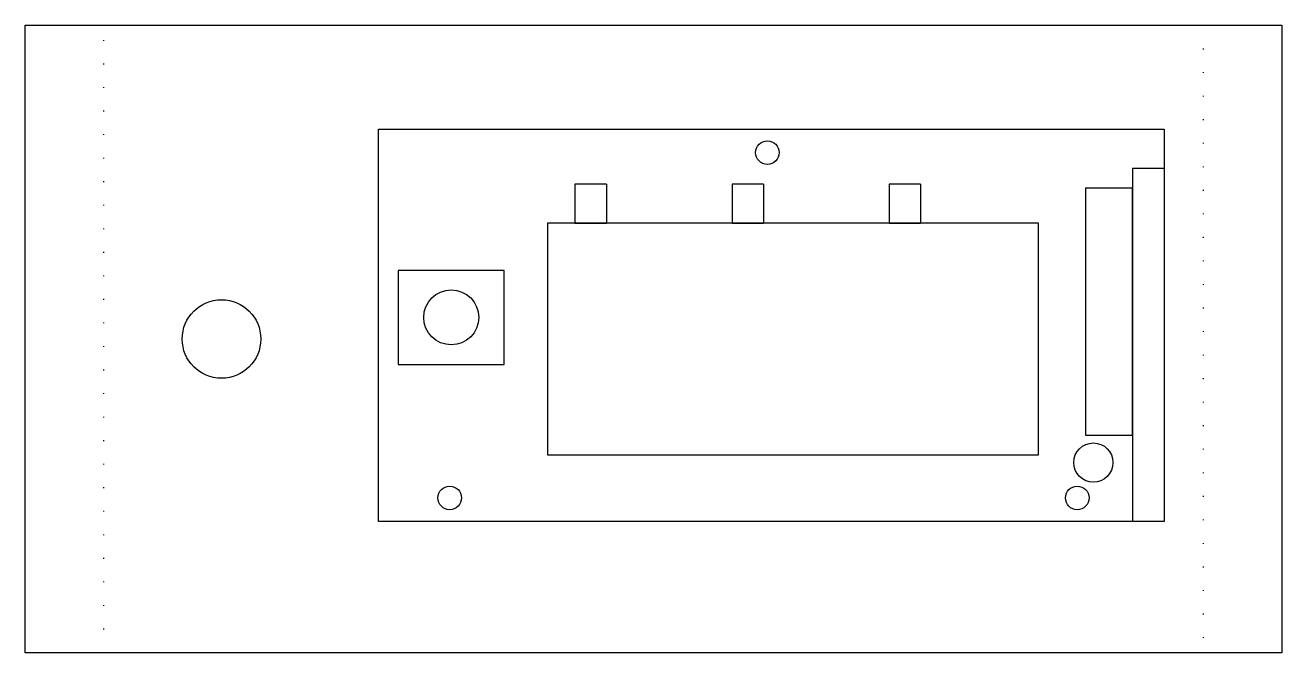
# Model space of a CAD drawing. Header units: millimetres. Extents: x 0 to 160, y 0 to 80.
import ezdxf

# ---------------------------------------------------------------- set-up
doc = ezdxf.new("R2010")
doc.units = ezdxf.units.MM
doc.linetypes.add('ACAD_ISO07W100', pattern=[3, 0.1, -2.9])
for name, color, linetype, lineweight, true_color in [('Afficheur', 7, 'Continuous', 25, 0x000000), ('Construction', 1, 'ACAD_ISO07W100', 25, 0xff0000), ('Exterieur', 7, 'Continuous', 25, 0x000000), ('Fixations', 7, 'Continuous', 25, 0x000000), ('LED', 30, 'Continuous', 25, 0xff7f00), ('PCB', 7, 'Continuous', 25, 0x000000), ('Pins', 9, 'Continuous', 25, 0xc0c0c0), ('Potar', 9, 'Continuous', 25, 0xc0c0c0), ('PotarTige', 252, 'Continuous', 25, 0xa0a0a4), ('ReposeCrayon', 54, 'Continuous', 25, 0x808000), ('Resistances', 252, 'Continuous', 25, 0xa0a0a4), ('Transistors', 9, 'Continuous', 25, 0xc0c0c0)]:
    doc.layers.add(name, color=color, linetype=linetype, lineweight=lineweight, true_color=true_color)

msp = doc.modelspace()

# ---------------------------------------------------------------- linework, layer by layer
at = {"layer": 'Afficheur'}
for p, q in [((129, 54.75), (66.5, 54.75)), ((66.5, 54.75), (66.5, 25.25)), ((129, 25.25), (129, 54.75)), ((66.5, 25.25), (129, 25.25))]:
    msp.add_line(p, q, dxfattribs=at)
at = {"layer": 'Construction'}
for p, q in [((10, 0), (10, 80)), ((150, 80), (150, 0))]:
    msp.add_line(p, q, dxfattribs=at)
at = {"layer": 'Exterieur'}
for p, q in [((0, 0), (0, 80)), ((0, 80), (160, 80)), ((160, 80), (160, 0)), ((160, 0), (0, 0))]:
    msp.add_line(p, q, dxfattribs=at)
at = {"layer": 'Fixations'}
for centre in [(94.5, 63.75), (54.05, 19.75), (133.95, 19.75)]:
    msp.add_circle(centre, 1.5, dxfattribs=at)
at = {"layer": 'LED'}
msp.add_circle((136, 24.25), 2.5, dxfattribs=at)
at = {"layer": 'PCB'}
for p, q in [((45, 16.75), (45, 66.75)), ((45, 66.75), (145, 66.75)), ((145, 66.75), (145, 16.75)), ((145, 16.75), (45, 16.75))]:
    msp.add_line(p, q, dxfattribs=at)
at = {"layer": 'Pins'}
for p, q in [((141, 61.75), (141, 16.75)), ((141, 61.75), (145, 61.75)), ((145, 61.75), (145, 16.75)), ((145, 16.75), (141, 16.75))]:
    msp.add_line(p, q, dxfattribs=at)
at = {"layer": 'Potar'}
for p, q in [((61, 48.75), (47.5, 48.75)), ((47.5, 48.75), (47.5, 36.75)), ((61, 36.75), (61, 48.75)), ((47.5, 36.75), (61, 36.75))]:
    msp.add_line(p, q, dxfattribs=at)
at = {"layer": 'PotarTige'}
msp.add_circle((54.25, 42.75), 3.5, dxfattribs=at)
at = {"layer": 'ReposeCrayon'}
msp.add_circle((25, 40), 5, dxfattribs=at)
at = {"layer": 'Resistances'}
for p, q in [((135, 59.25), (135, 27.75)), ((135, 59.25), (141, 59.25)), ((141, 27.75), (141, 59.25)), ((135, 27.75), (141, 27.75))]:
    msp.add_line(p, q, dxfattribs=at)
at = {"layer": 'Transistors'}
for p, q in [((70, 59.75), (70, 54.75)), ((74, 59.75), (70, 59.75)), ((74, 59.75), (74, 54.75)), ((90, 59.75), (90, 54.75)), ((94, 59.75), (90, 59.75)), ((94, 59.75), (94, 54.75)), ((110, 59.75), (110, 54.75)), ((114, 59.75), (110, 59.75)), ((114, 59.75), (114, 54.75)), ((70, 54.75), (74, 54.75)), ((90, 54.75), (94, 54.75)), ((110, 54.75), (114, 54.75))]:
    msp.add_line(p, q, dxfattribs=at)

doc.saveas('drawing.dxf')
